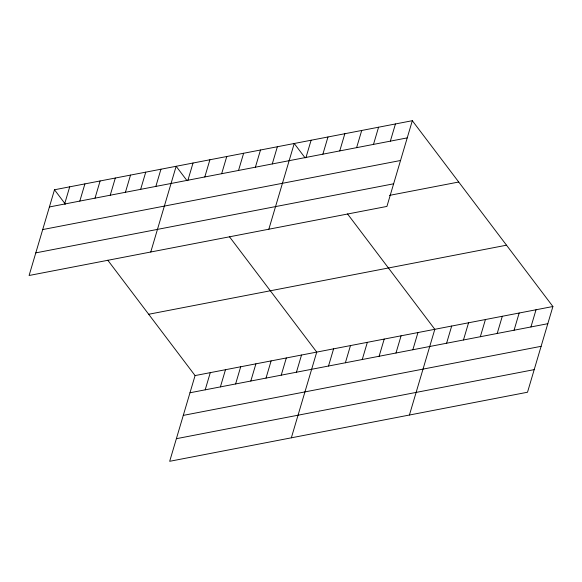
<?xml version="1.0" encoding="UTF-8"?>
<svg xmlns="http://www.w3.org/2000/svg" width="582" height="582" viewBox="0 0 582 582"><rect width="100%" height="100%" fill="white"/><g stroke="black" fill="none" stroke-linecap="round" stroke-linejoin="round"><path stroke-width="0.87" d="M54.49 189.768L29.1 275.49L386.928 206.421L412.318 120.7L54.49 189.768L65.41 204.195M64.609 204.02L69.702 186.829M79.814 201.088L84.907 183.897M95.019 198.149L100.111 180.958M110.231 195.217L115.323 178.027M125.436 192.278L130.528 175.087M140.648 189.346L145.74 172.156M155.852 186.407L160.945 169.216M150.76 252.006L176.15 166.285L187.069 180.711M187.928 180.216L193.02 163.025M204.799 176.964L209.891 159.774M221.669 173.705L226.762 156.514M238.533 170.446L243.625 153.262M255.403 167.194L260.496 150.003M107.786 260.212L195.072 375.579L169.682 461.3L527.51 392.232L552.9 306.51L412.318 120.7M205.191 389.838L210.284 372.647M272.274 163.935L277.367 146.744M220.396 386.899L225.489 369.708M268.84 229.213L294.237 143.492L305.15 157.918M235.608 383.967L240.693 366.776M306.008 157.424L311.101 140.233M250.813 381.028L255.905 363.837M322.879 154.172L327.972 136.981M266.018 378.096L271.11 360.905M339.75 150.913L344.842 133.722M281.23 375.157L286.322 357.966M356.62 147.653L361.713 130.47M296.434 372.225L301.527 355.035M373.491 144.401L378.576 127.211M291.342 437.817L316.732 352.095L229.446 236.728M390.355 141.142L395.447 123.951M328.51 366.034L333.602 348.844M345.381 362.775L350.473 345.584M362.251 359.523L367.344 342.332M379.122 356.264L384.207 339.073M395.986 353.005L401.078 335.821M412.856 349.753L417.949 332.562M409.422 415.024L434.819 329.303L347.534 213.936M446.598 343.242L451.683 326.051M463.461 339.983L468.554 322.792M480.332 336.731L485.424 319.54M497.203 333.471L502.295 316.281M514.073 330.212L519.159 313.029M530.937 326.96L536.029 309.77M49.397 206.959L407.225 137.89M42.697 229.57L400.525 160.501M35.8 252.872L393.628 183.803M389.46 195.385L458.711 182.02M148.679 314.265L506.507 245.197M195.072 375.579L552.9 306.51M189.979 392.77L547.808 323.701M183.286 415.388L541.107 346.319M176.382 438.69L534.211 369.621"/></g></svg>
